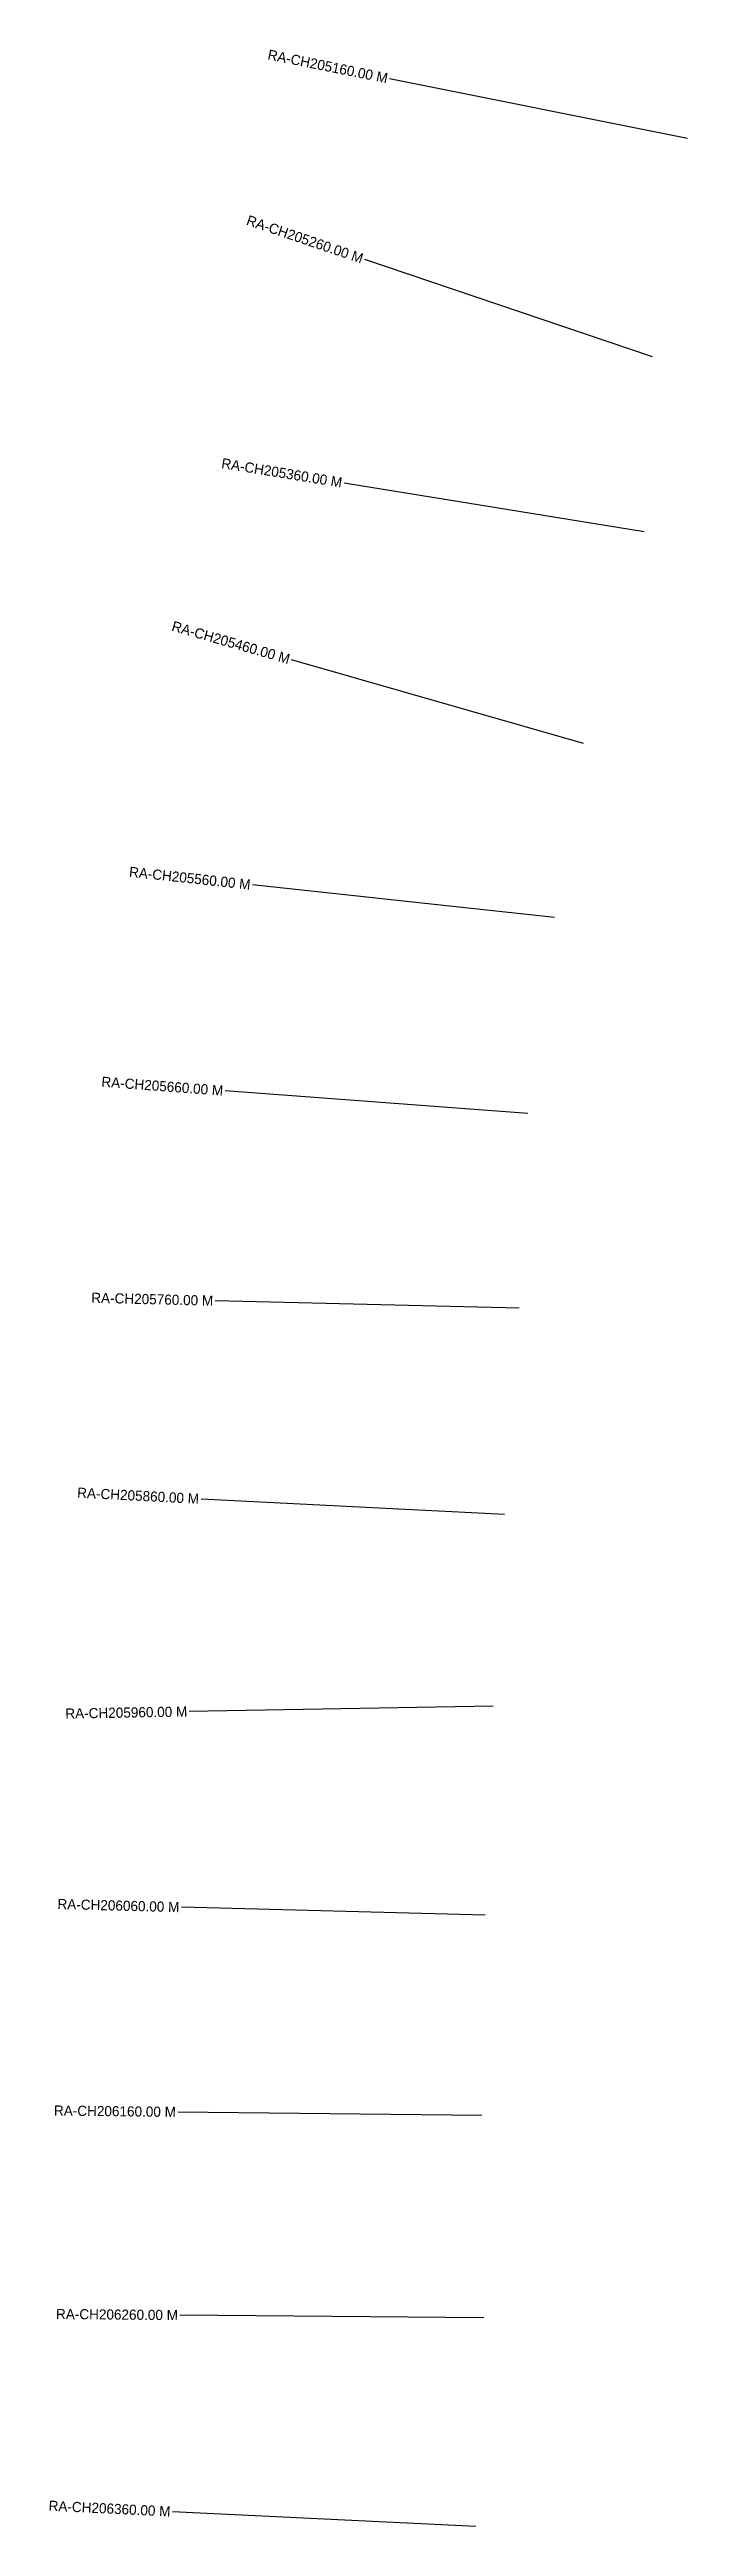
# Model space of a CAD drawing. Header units: metres. Extents: x 274706 to 280691, y 2078293 to 2079515.
# Drawn here: x 274706 to 275021, y 2078293 to 2079515 of the extents above.
import ezdxf
from ezdxf.enums import TextEntityAlignment as Align

# ---------------------------------------------------------------- set-up
doc = ezdxf.new("R2010")
doc.units = ezdxf.units.M
doc.layers.add('CS', color=134, linetype='Continuous')
doc.layers.add('CSMark', color=210, linetype='Continuous')

msp = doc.modelspace()

# ---------------------------------------------------------------- linework, layer by layer
at = {"layer": 'CS'}
for p, q in [((275021.5, 2079471.2), (274874.4, 2079500.7)), ((275004.2, 2079363.6), (274862.1, 2079411.6)), ((275000, 2079277.2), (274851.9, 2079301.3)), ((274970.1, 2079172.9), (274825.9, 2079214.1)), ((274955.8, 2079087), (274806.7, 2079103.1)), ((274942.7, 2078990.4), (274793.2, 2079001.5)), ((274938.3, 2078894.3), (274788.3, 2078898)), ((274931.1, 2078792.6), (274781.3, 2078800.2)), ((274925.5, 2078698), (274775.5, 2078695.4)), ((274921.6, 2078595), (274771.6, 2078598.9)), ((274919.9, 2078496.1), (274769.9, 2078497.8)), ((274920.9, 2078396.3), (274770.9, 2078397.6)), ((274917, 2078293.4), (274767.2, 2078300.7))]:
    msp.add_line(p, q, dxfattribs=at)

# ---------------------------------------------------------------- texts
at = {"layer": 'CSMark'}
for s, rotation, p in [('RA-CH205160.00 M', 348.6432, (274873.4, 2079500.9)), ('RA-CH205260.00 M', 341.3102, (274861.1, 2079411.9)), ('RA-CH205360.00 M', 350.7384, (274850.9, 2079301.5)), ('RA-CH205460.00 M', 344.0383, (274825, 2079214.4)), ('RA-CH205560.00 M', 353.8643, (274805.7, 2079103.2)), ('RA-CH205660.00 M', 355.7378, (274792.2, 2079001.6)), ('RA-CH205760.00 M', 358.5761, (274787.3, 2078898)), ('RA-CH205860.00 M', 357.0713, (274780.3, 2078800.3)), ('RA-CH205960.00 M', 0.9902, (274774.5, 2078695.4)), ('RA-CH206060.00 M', 358.502, (274770.6, 2078598.9)), ('RA-CH206160.00 M', 359.3254, (274768.9, 2078497.9)), ('RA-CH206260.00 M', 359.496, (274769.9, 2078397.7)), ('RA-CH206360.00 M', 357.2205, (274766.2, 2078300.8))]:
    msp.add_text(s, height=5, rotation=rotation, dxfattribs=at).set_placement(p, align=Align.MIDDLE_RIGHT)

doc.saveas('drawing.dxf')
